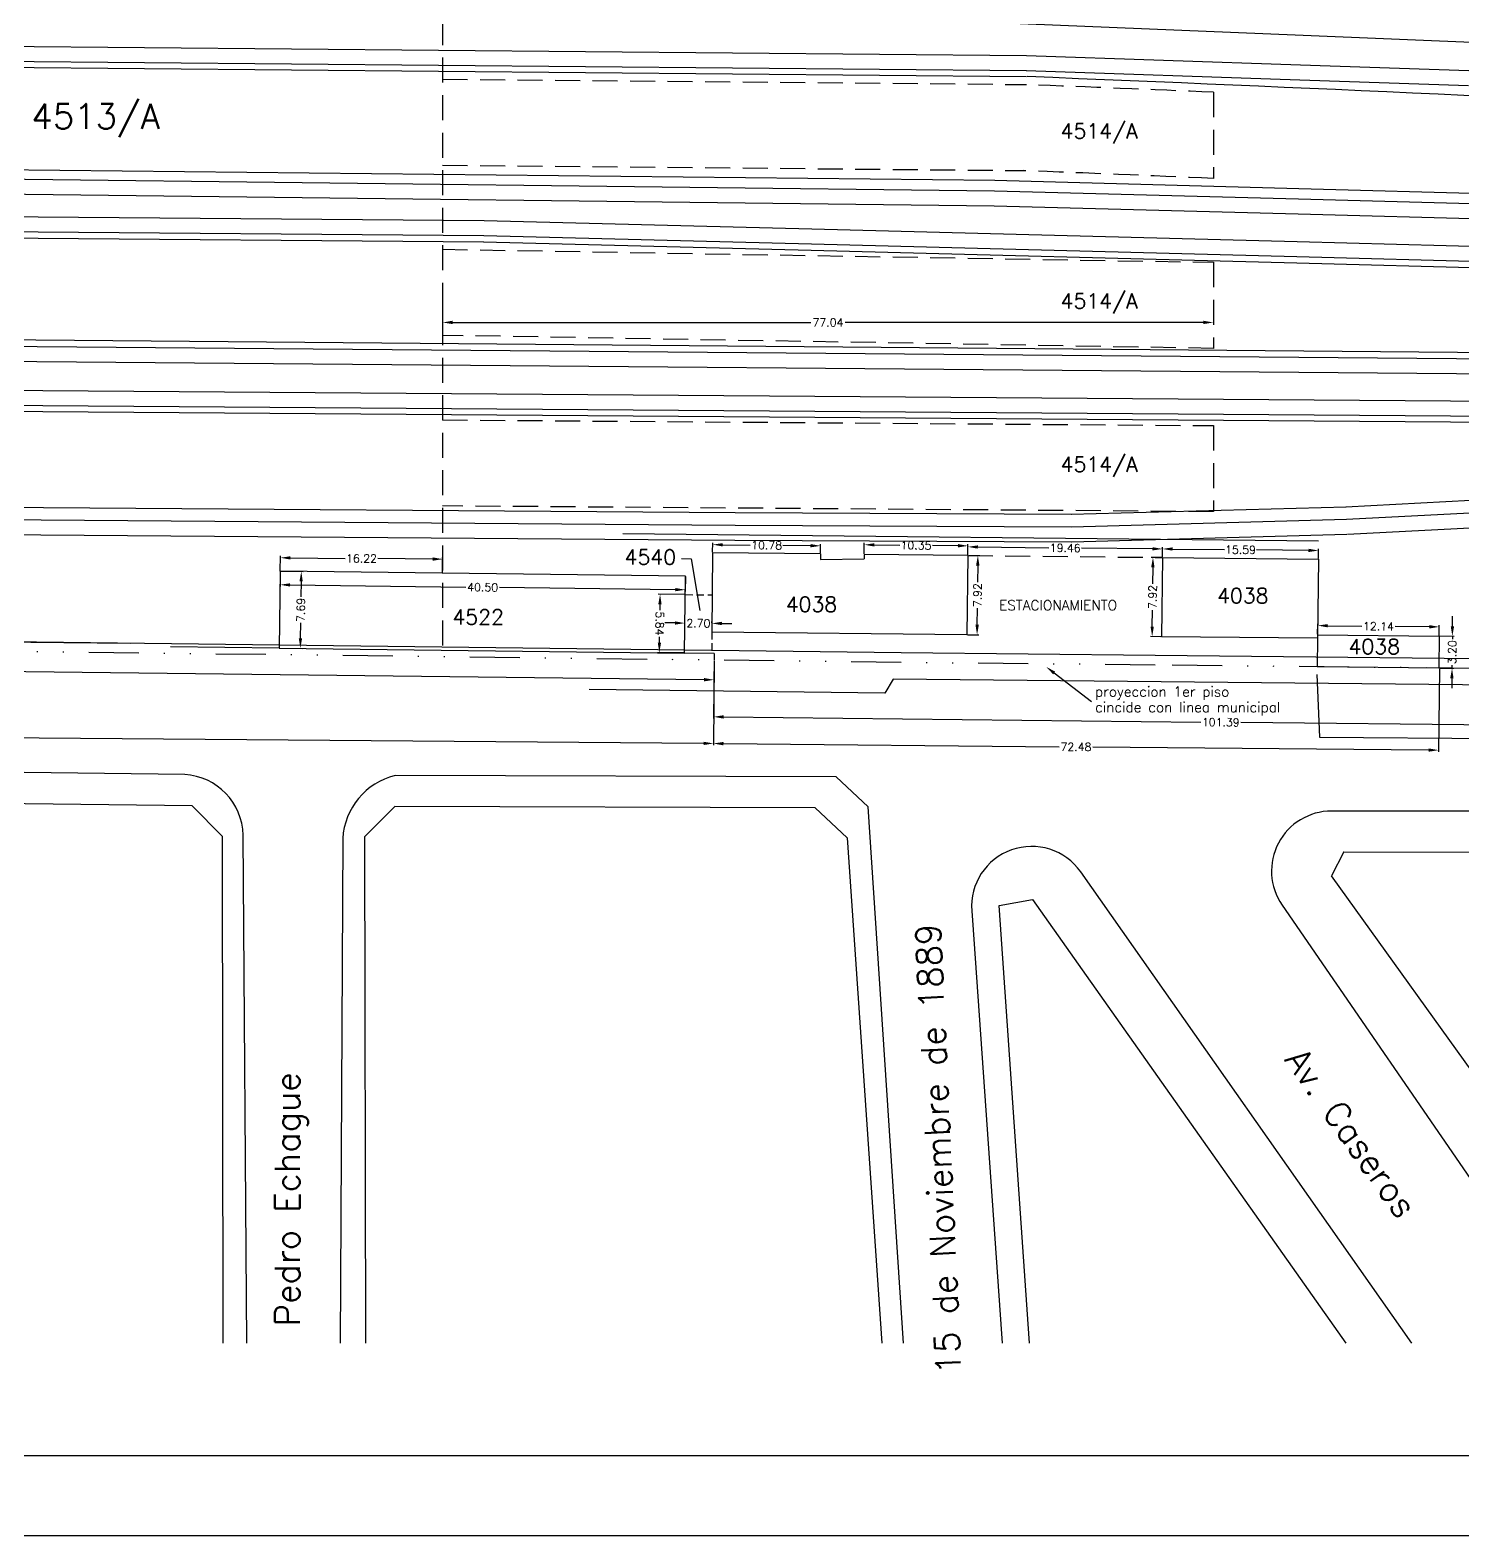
# Model space of a CAD drawing. Header units: metres. Extents: x -2640 to -492, y 2614 to 2999.
# Drawn here: x -1984.5 to -1841.3, y 2614.1 to 2764.6 of the extents above; entities that cross this region are included whole.
import ezdxf

# ---------------------------------------------------------------- set-up
doc = ezdxf.new("R2010")
doc.units = ezdxf.units.M
doc.header["$LTSCALE"] = 10
doc.header["$MEASUREMENT"] = 0
doc.linetypes.add('DIVIDE', pattern=[1.25, 0.5, -0.25, 0, -0.25, 0, -0.25])
doc.linetypes.add('HIDDEN', pattern=[0.375, 0.25, -0.125])
doc.layers.get('0').update_dxf_attribs({"linetype": 'CONTINUOUS'})
doc.layers.get('DEFPOINTS').update_dxf_attribs({"linetype": 'CONTINUOUS'})
for name, color, linetype in [('CALLES', 2, 'CONTINUOUS'), ('COTAS', 2, 'CONTINUOUS'), ('EDIFICIOS', 4, 'CONTINUOUS'), ('LINE_02', 2, 'CONTINUOUS'), ('LINEA_02', 2, 'CONTINUOUS'), ('PROYEC', 2, 'HIDDEN'), ('RECUADRO', 9, 'CONTINUOUS'), ('RECUADRO2', 2, 'CONTINUOUS'), ('TEXT-03', 3, 'CONTINUOUS'), ('Titulo (Solo límites)', 102, 'DIVIDE'), ('TMR', 220, 'CONTINUOUS'), ('VIAS', 1, 'CONTINUOUS')]:
    doc.layers.add(name, color=color, linetype=linetype)
doc.styles.add('ROMANS', font='romans.shx')
doc.dimstyles.new('CHICAS', dxfattribs={"dimtxt": 0.8, "dimasz": 1, "dimexe": 0.18, "dimexo": 0.0625, "dimgap": 0.09, "dimtad": 0, "dimzin": 0, "dimdsep": 46, "dimtxsty": 'ROMANS', "dimcen": 0.09, "dimclrd": 1, "dimclre": 1, "dimclrt": 7, "dimadec": 0, "dimazin": 0, "dimtfac": 1, "dimtmove": 2, "dimatfit": 3, "dimfxl": 0, "dimtolj": 1, "dimtzin": 0, "dimarcsym": 0})

# ---------------------------------------------------------------- blocks, each defined once
blk = doc.blocks.new('*D37')
at = {"color": 1, "lineweight": -2}
for p, q in [((-1916.14, 2701.54), (-1916.2, 2695.76)), ((-1814.76, 2700.45), (-1814.82, 2694.67)), ((-1915.2, 2695.93), (-1867.5, 2695.42)), ((-1815.82, 2694.86), (-1863.51, 2695.38))]:
    blk.add_line(p, q, dxfattribs=at)
at = {"color": 1}
for points in [[(-1915.2, 2696.1), (-1915.2, 2695.76), (-1916.2, 2695.94)], [(-1815.81, 2695.03), (-1815.82, 2694.7), (-1814.82, 2694.85)]]:
    blk.add_solid(points, dxfattribs=at)
at = {"layer": 'DEFPOINTS', "color": 0}
for p in [(-1916.14, 2701.6), (-1814.76, 2700.52), (-1916.2, 2695.94)]:
    blk.add_point(p, dxfattribs=at)
at = {"color": 7, "insert": (-1865.51, 2695.4), "char_height": 0.8, "attachment_point": 5, "rotation": 359.3858, "style": 'ROMANS'}
blk.add_mtext('\\A1;101.39', dxfattribs=at)
blk = doc.blocks.new('*D38')
at = {"color": 1, "lineweight": -2}
for p, q in [((-2098.29, 2703.68), (-2098.31, 2701.59)), ((-2097.31, 2701.76), (-2009.25, 2700.73)), ((-1917.16, 2699.65), (-2005.22, 2700.68)), ((-1916.14, 2701.54), (-1916.17, 2699.46))]:
    blk.add_line(p, q, dxfattribs=at)
at = {"color": 1}
for points in [[(-2097.31, 2701.93), (-2097.31, 2701.6), (-2098.31, 2701.77)], [(-1917.16, 2699.82), (-1917.17, 2699.48), (-1916.16, 2699.64)]]:
    blk.add_solid(points, dxfattribs=at)
at = {"layer": 'DEFPOINTS', "color": 0}
for p in [(-2098.29, 2703.74), (-2098.31, 2701.77), (-1916.14, 2701.6)]:
    blk.add_point(p, dxfattribs=at)
at = {"color": 7, "insert": (-2007.24, 2700.71), "char_height": 0.8, "attachment_point": 5, "rotation": 359.3281, "style": 'ROMANS'}
blk.add_mtext('\\A1;182.16', dxfattribs=at)
blk = doc.blocks.new('*D305')
at = {"layer": 'COTAS', "color": 1, "lineweight": -2}
for p, q in [((-1842.36, 2705), (-1842.35, 2706)), ((-1843.63, 2704.02), (-1842.19, 2704)), ((-1842.37, 2704), (-1842.37, 2703.71)), ((-1843.66, 2700.82), (-1842.22, 2700.8)), ((-1842.4, 2700.8), (-1842.4, 2701.09)), ((-1842.41, 2699.8), (-1842.43, 2698.8))]:
    blk.add_line(p, q, dxfattribs=at)
at = {"layer": 'COTAS', "color": 1}
for points in [[(-1842.53, 2705), (-1842.19, 2705), (-1842.37, 2704)], [(-1842.58, 2699.8), (-1842.25, 2699.8), (-1842.4, 2700.8)]]:
    blk.add_solid(points, dxfattribs=at)
at = {"layer": 'DEFPOINTS', "color": 0}
for p in [(-1843.69, 2704.02), (-1843.73, 2700.82), (-1842.4, 2700.8)]:
    blk.add_point(p, dxfattribs=at)
at = {"layer": 'COTAS', "color": 7, "insert": (-1842.39, 2702.4), "char_height": 0.8, "attachment_point": 5, "rotation": 89.4066, "style": 'ROMANS'}
blk.add_mtext('\\A1;3.20', dxfattribs=at)
blk = doc.blocks.new('*D306')
at = {"layer": 'COTAS', "color": 1, "lineweight": -2}
for p, q in [((-1855.83, 2704.2), (-1855.82, 2705.24)), ((-1854.82, 2705.05), (-1851.4, 2705.01)), ((-1844.68, 2704.94), (-1848.1, 2704.98)), ((-1843.69, 2704.08), (-1843.68, 2705.11))]:
    blk.add_line(p, q, dxfattribs=at)
at = {"layer": 'COTAS', "color": 1}
for points in [[(-1854.82, 2705.21), (-1854.82, 2704.88), (-1855.82, 2705.06)], [(-1844.68, 2705.11), (-1844.68, 2704.77), (-1843.68, 2704.93)]]:
    blk.add_solid(points, dxfattribs=at)
at = {"layer": 'DEFPOINTS', "color": 0}
for p in [(-1855.82, 2705.06), (-1855.83, 2704.14), (-1843.69, 2704.02)]:
    blk.add_point(p, dxfattribs=at)
at = {"layer": 'COTAS', "color": 7, "insert": (-1849.75, 2704.99), "char_height": 0.8, "attachment_point": 5, "rotation": 359.4066, "style": 'ROMANS'}
blk.add_mtext('\\A1;12.14', dxfattribs=at)
blk = doc.blocks.new('*D307')
at = {"layer": 'COTAS', "color": 1, "lineweight": -2}
for p, q in [((-1890.8, 2712.13), (-1890.79, 2713.11)), ((-1889.79, 2712.92), (-1882.7, 2712.84)), ((-1872.34, 2712.73), (-1879.43, 2712.81)), ((-1871.34, 2711.93), (-1871.33, 2712.9))]:
    blk.add_line(p, q, dxfattribs=at)
at = {"layer": 'COTAS', "color": 1}
for points in [[(-1889.79, 2713.08), (-1889.8, 2712.75), (-1890.79, 2712.93)], [(-1872.33, 2712.9), (-1872.34, 2712.57), (-1871.34, 2712.72)]]:
    blk.add_solid(points, dxfattribs=at)
at = {"layer": 'DEFPOINTS', "color": 0}
for p in [(-1890.79, 2712.93), (-1890.8, 2712.07), (-1871.34, 2711.87)]:
    blk.add_point(p, dxfattribs=at)
at = {"layer": 'COTAS', "color": 7, "insert": (-1881.06, 2712.82), "char_height": 0.8, "attachment_point": 5, "rotation": 359.4066, "style": 'ROMANS'}
blk.add_mtext('\\A1;19.46', dxfattribs=at)
blk = doc.blocks.new('*D308')
at = {"layer": 'COTAS', "color": 1, "lineweight": -2}
for p, q in [((-1871.34, 2711.93), (-1871.33, 2712.9)), ((-1870.34, 2712.71), (-1865.15, 2712.66)), ((-1856.75, 2712.57), (-1861.93, 2712.63)), ((-1855.75, 2711.77), (-1855.74, 2712.74))]:
    blk.add_line(p, q, dxfattribs=at)
at = {"layer": 'COTAS', "color": 1}
for points in [[(-1870.33, 2712.88), (-1870.34, 2712.55), (-1871.34, 2712.72)], [(-1856.74, 2712.74), (-1856.75, 2712.41), (-1855.75, 2712.56)]]:
    blk.add_solid(points, dxfattribs=at)
at = {"layer": 'DEFPOINTS', "color": 0}
for p in [(-1855.75, 2712.56), (-1871.34, 2711.87), (-1855.75, 2711.71)]:
    blk.add_point(p, dxfattribs=at)
at = {"layer": 'COTAS', "color": 7, "insert": (-1863.54, 2712.64), "char_height": 0.8, "attachment_point": 5, "rotation": 359.4066, "style": 'ROMANS'}
blk.add_mtext('\\A1;15.59', dxfattribs=at)
blk = doc.blocks.new('*D309')
at = {"layer": 'COTAS', "color": 1, "lineweight": -2}
for p, q in [((-1871.41, 2711.87), (-1872.47, 2711.88)), ((-1872.3, 2710.88), (-1872.32, 2709.23)), ((-1872.36, 2704.96), (-1872.34, 2706.61)), ((-1871.49, 2703.95), (-1872.55, 2703.96))]:
    blk.add_line(p, q, dxfattribs=at)
at = {"layer": 'COTAS', "color": 1}
for points in [[(-1872.47, 2710.88), (-1872.13, 2710.88), (-1872.29, 2711.88)], [(-1872.53, 2704.96), (-1872.2, 2704.96), (-1872.37, 2703.96)]]:
    blk.add_solid(points, dxfattribs=at)
at = {"layer": 'DEFPOINTS', "color": 0}
for p in [(-1872.29, 2711.88), (-1871.34, 2711.87), (-1871.43, 2703.95)]:
    blk.add_point(p, dxfattribs=at)
at = {"layer": 'COTAS', "color": 7, "insert": (-1872.33, 2707.92), "char_height": 0.8, "attachment_point": 5, "rotation": 89.4066, "style": 'ROMANS'}
blk.add_mtext('\\A1;7.92', dxfattribs=at)
blk = doc.blocks.new('*D310')
at = {"layer": 'COTAS', "color": 1, "lineweight": -2}
for p, q in [((-1890.74, 2712.07), (-1889.61, 2712.06)), ((-1889.8, 2711.06), (-1889.82, 2709.41)), ((-1889.86, 2705.14), (-1889.84, 2706.79)), ((-1890.82, 2704.15), (-1889.69, 2704.14))]:
    blk.add_line(p, q, dxfattribs=at)
at = {"layer": 'COTAS', "color": 1}
for points in [[(-1889.97, 2711.06), (-1889.63, 2711.06), (-1889.79, 2712.06)], [(-1890.03, 2705.14), (-1889.69, 2705.14), (-1889.87, 2704.14)]]:
    blk.add_solid(points, dxfattribs=at)
at = {"layer": 'DEFPOINTS', "color": 0}
for p in [(-1890.8, 2712.07), (-1889.79, 2712.06), (-1890.88, 2704.15)]:
    blk.add_point(p, dxfattribs=at)
at = {"layer": 'COTAS', "color": 7, "insert": (-1889.83, 2708.1), "char_height": 0.8, "attachment_point": 5, "rotation": 89.4066, "style": 'ROMANS'}
blk.add_mtext('\\A1;7.92', dxfattribs=at)
blk = doc.blocks.new('*D311')
at = {"layer": 'COTAS', "color": 1, "lineweight": -2}
for p, q in [((-1916.3, 2712.4), (-1916.29, 2713.33)), ((-1915.29, 2713.14), (-1912.54, 2713.11)), ((-1906.51, 2713.04), (-1909.27, 2713.07)), ((-1905.52, 2712.29), (-1905.51, 2713.21))]:
    blk.add_line(p, q, dxfattribs=at)
at = {"layer": 'COTAS', "color": 1}
for points in [[(-1915.29, 2713.3), (-1915.29, 2712.97), (-1916.29, 2713.15)], [(-1906.51, 2713.21), (-1906.52, 2712.88), (-1905.51, 2713.03)]]:
    blk.add_solid(points, dxfattribs=at)
at = {"layer": 'DEFPOINTS', "color": 0}
for p in [(-1916.3, 2712.33), (-1916.29, 2713.15), (-1905.52, 2712.22)]:
    blk.add_point(p, dxfattribs=at)
at = {"layer": 'COTAS', "color": 7, "insert": (-1910.9, 2713.09), "char_height": 0.8, "attachment_point": 5, "rotation": 359.4066, "style": 'ROMANS'}
blk.add_mtext('\\A1;10.78', dxfattribs=at)
blk = doc.blocks.new('*D312')
at = {"layer": 'COTAS', "color": 1, "lineweight": -2}
for p, q in [((-1901.15, 2712.24), (-1901.14, 2713.32)), ((-1900.14, 2713.12), (-1897.6, 2713.1)), ((-1891.79, 2713.04), (-1894.33, 2713.06)), ((-1890.8, 2712.13), (-1890.79, 2713.21))]:
    blk.add_line(p, q, dxfattribs=at)
at = {"layer": 'COTAS', "color": 1}
for points in [[(-1900.14, 2713.29), (-1900.14, 2712.96), (-1901.14, 2713.14)], [(-1891.79, 2713.21), (-1891.79, 2712.87), (-1890.79, 2713.03)]]:
    blk.add_solid(points, dxfattribs=at)
at = {"layer": 'DEFPOINTS', "color": 0}
for p in [(-1901.14, 2713.14), (-1901.15, 2712.18), (-1890.8, 2712.07)]:
    blk.add_point(p, dxfattribs=at)
at = {"layer": 'COTAS', "color": 7, "insert": (-1895.97, 2713.08), "char_height": 0.8, "attachment_point": 5, "rotation": 359.4066, "style": 'ROMANS'}
blk.add_mtext('\\A1;10.35', dxfattribs=at)
blk = doc.blocks.new('*D514')
at = {"layer": 'COTAS', "color": 1, "lineweight": -2}
for p, q in [((-1959.51, 2710.44), (-1959.53, 2708.96)), ((-1919.02, 2709.95), (-1919.03, 2708.46)), ((-1958.53, 2709.12), (-1940.97, 2708.91)), ((-1920.03, 2708.65), (-1937.59, 2708.87))]:
    blk.add_line(p, q, dxfattribs=at)
at = {"layer": 'COTAS', "color": 1}
for points in [[(-1958.53, 2709.29), (-1958.53, 2708.96), (-1959.53, 2709.14)], [(-1920.03, 2708.82), (-1920.03, 2708.49), (-1919.03, 2708.64)]]:
    blk.add_solid(points, dxfattribs=at)
at = {"layer": 'DEFPOINTS', "color": 0}
for p in [(-1959.51, 2710.5), (-1919.01, 2710.01), (-1919.03, 2708.64)]:
    blk.add_point(p, dxfattribs=at)
at = {"layer": 'COTAS', "color": 7, "insert": (-1939.28, 2708.89), "char_height": 0.8, "attachment_point": 5, "rotation": 359.3013, "style": 'ROMANS'}
blk.add_mtext('\\A1;40.50', dxfattribs=at)
blk = doc.blocks.new('*D515')
at = {"layer": 'COTAS', "color": 1, "lineweight": -2}
for p, q in [((-1959.45, 2710.5), (-1957.23, 2710.47)), ((-1957.42, 2709.48), (-1957.44, 2707.92)), ((-1957.49, 2703.79), (-1957.47, 2705.34)), ((-1959.54, 2702.81), (-1957.32, 2702.78))]:
    blk.add_line(p, q, dxfattribs=at)
at = {"layer": 'COTAS', "color": 1}
for points in [[(-1957.59, 2709.48), (-1957.26, 2709.47), (-1957.41, 2710.48)], [(-1957.66, 2703.79), (-1957.33, 2703.78), (-1957.5, 2702.79)]]:
    blk.add_solid(points, dxfattribs=at)
at = {"layer": 'DEFPOINTS', "color": 0}
for p in [(-1959.51, 2710.5), (-1959.61, 2702.81), (-1957.5, 2702.79)]:
    blk.add_point(p, dxfattribs=at)
at = {"layer": 'COTAS', "color": 7, "insert": (-1957.46, 2706.63), "char_height": 0.8, "attachment_point": 5, "rotation": 89.2941, "style": 'ROMANS'}
blk.add_mtext('\\A1;7.69', dxfattribs=at)
blk = doc.blocks.new('*D516')
at = {"layer": 'COTAS', "color": 1, "lineweight": -2}
for p, q in [((-1920.07, 2705.32), (-1921.07, 2705.33)), ((-1919.07, 2705.37), (-1919.07, 2705.49)), ((-1919.07, 2705.31), (-1919.03, 2705.31)), ((-1916.38, 2705.28), (-1916.42, 2705.28)), ((-1916.38, 2705.34), (-1916.37, 2705.46)), ((-1915.38, 2705.27), (-1914.38, 2705.26))]:
    blk.add_line(p, q, dxfattribs=at)
at = {"layer": 'COTAS', "color": 1}
for points in [[(-1920.07, 2705.48), (-1920.07, 2705.15), (-1919.07, 2705.31)], [(-1915.37, 2705.44), (-1915.38, 2705.1), (-1916.38, 2705.28)]]:
    blk.add_solid(points, dxfattribs=at)
at = {"layer": 'DEFPOINTS', "color": 0}
for p in [(-1919.07, 2705.31), (-1916.38, 2705.28), (-1916.38, 2705.28)]:
    blk.add_point(p, dxfattribs=at)
at = {"layer": 'COTAS', "color": 7, "insert": (-1917.72, 2705.29), "char_height": 0.8, "attachment_point": 5, "rotation": 359.4066, "style": 'ROMANS'}
blk.add_mtext('\\A1;2.70', dxfattribs=at)
blk = doc.blocks.new('*D519')
at = {"layer": 'COTAS', "color": 1, "lineweight": -2}
for p, q in [((-1959.51, 2710.5), (-1959.5, 2712.02)), ((-1958.5, 2711.83), (-1953.02, 2711.78)), ((-1944.28, 2711.71), (-1949.76, 2711.75)), ((-1943.29, 2710.37), (-1943.28, 2711.88))]:
    blk.add_line(p, q, dxfattribs=at)
at = {"layer": 'COTAS', "color": 1}
for points in [[(-1958.5, 2711.99), (-1958.5, 2711.66), (-1959.5, 2711.84)], [(-1944.28, 2711.88), (-1944.28, 2711.54), (-1943.28, 2711.7)]]:
    blk.add_solid(points, dxfattribs=at)
at = {"layer": 'DEFPOINTS', "color": 0}
for p in [(-1943.28, 2711.7), (-1959.51, 2710.44), (-1943.29, 2710.3)]:
    blk.add_point(p, dxfattribs=at)
at = {"layer": 'COTAS', "color": 7, "insert": (-1951.39, 2711.77), "char_height": 0.8, "attachment_point": 5, "rotation": 359.5221, "style": 'ROMANS'}
blk.add_mtext('\\A1;16.22', dxfattribs=at)
blk = doc.blocks.new('*D567')
at = {"layer": 'COTAS', "color": 1, "lineweight": -2}
for p, q in [((-1943.29, 2737.94), (-1943.29, 2735.18)), ((-1942.29, 2735.36), (-1906.48, 2735.36)), ((-1867.25, 2735.36), (-1903.06, 2735.36)), ((-1866.25, 2736.3), (-1866.25, 2735.18))]:
    blk.add_line(p, q, dxfattribs=at)
at = {"layer": 'COTAS', "color": 1}
for points in [[(-1942.29, 2735.53), (-1942.29, 2735.2), (-1943.29, 2735.36)], [(-1867.25, 2735.53), (-1867.25, 2735.2), (-1866.25, 2735.36)]]:
    blk.add_solid(points, dxfattribs=at)
at = {"layer": 'DEFPOINTS', "color": 0}
for p in [(-1943.29, 2738), (-1866.25, 2736.36), (-1866.25, 2735.36)]:
    blk.add_point(p, dxfattribs=at)
at = {"layer": 'COTAS', "color": 7, "insert": (-1904.77, 2735.36), "char_height": 0.8, "attachment_point": 5, "style": 'ROMANS'}
blk.add_mtext('\\A1;77.04', dxfattribs=at)
blk = doc.blocks.new('*D568')
at = {"layer": 'COTAS', "color": 1, "lineweight": -2}
for p, q in [((-2207.67, 2703.85), (-2207.74, 2695.47)), ((-1916.14, 2701.48), (-1916.21, 2693.1)), ((-2206.74, 2695.64), (-2064.06, 2694.48)), ((-1917.21, 2693.28), (-2059.88, 2694.44))]:
    blk.add_line(p, q, dxfattribs=at)
at = {"layer": 'COTAS', "color": 1}
for points in [[(-2206.74, 2695.8), (-2206.74, 2695.47), (-2207.74, 2695.65)], [(-1917.21, 2693.45), (-1917.21, 2693.12), (-1916.21, 2693.28)]]:
    blk.add_solid(points, dxfattribs=at)
at = {"layer": 'DEFPOINTS', "color": 0}
for p in [(-2207.67, 2703.91), (-1916.14, 2701.54), (-2207.74, 2695.65)]:
    blk.add_point(p, dxfattribs=at)
at = {"layer": 'COTAS', "color": 7, "insert": (-2061.97, 2694.46), "char_height": 0.8, "attachment_point": 5, "rotation": 359.5346, "style": 'ROMANS'}
blk.add_mtext('\\A1;291.54', dxfattribs=at)
blk = doc.blocks.new('*D569')
at = {"layer": 'COTAS', "color": 1, "lineweight": -2}
for p, q in [((-1916.14, 2701.42), (-1916.22, 2693.09)), ((-1843.66, 2700.75), (-1843.74, 2692.43)), ((-1915.22, 2693.26), (-1881.67, 2692.95)), ((-1844.74, 2692.62), (-1878.29, 2692.92))]:
    blk.add_line(p, q, dxfattribs=at)
at = {"layer": 'COTAS', "color": 1}
for points in [[(-1915.21, 2693.43), (-1915.22, 2693.09), (-1916.22, 2693.27)], [(-1844.74, 2692.78), (-1844.74, 2692.45), (-1843.74, 2692.61)]]:
    blk.add_solid(points, dxfattribs=at)
at = {"layer": 'DEFPOINTS', "color": 0}
for p in [(-1916.14, 2701.48), (-1843.66, 2700.82), (-1843.74, 2692.61)]:
    blk.add_point(p, dxfattribs=at)
at = {"layer": 'COTAS', "color": 7, "insert": (-1879.98, 2692.94), "char_height": 0.8, "attachment_point": 5, "rotation": 359.4764, "style": 'ROMANS'}
blk.add_mtext('\\A1;72.48', dxfattribs=at)
blk = doc.blocks.new('*D574')
at = {"layer": 'DEFPOINTS', "color": 0}
for p in [(-1919.04, 2708.16), (-1921.63, 2702.35), (-1919.11, 2702.32)]:
    blk.add_point(p, dxfattribs=at)
at = {"layer": 'EDIFICIOS', "color": 1, "lineweight": -2}
for p, q in [((-1919.1, 2708.16), (-1921.73, 2708.19)), ((-1921.57, 2707.19), (-1921.57, 2706.6)), ((-1921.61, 2703.35), (-1921.61, 2703.94)), ((-1919.17, 2702.32), (-1921.81, 2702.35))]:
    blk.add_line(p, q, dxfattribs=at)
at = {"layer": 'EDIFICIOS', "color": 1}
for points in [[(-1921.4, 2707.19), (-1921.73, 2707.19), (-1921.55, 2708.19)], [(-1921.45, 2703.35), (-1921.78, 2703.35), (-1921.63, 2702.35)]]:
    blk.add_solid(points, dxfattribs=at)
at = {"layer": 'EDIFICIOS', "color": 7, "insert": (-1921.59, 2705.27), "char_height": 0.8, "attachment_point": 5, "rotation": 269.2917, "style": 'ROMANS'}
blk.add_mtext('\\A1;5.84', dxfattribs=at)

msp = doc.modelspace()

# ---------------------------------------------------------------- linework, layer by layer
at = {"color": 1}
msp.add_line((-1882.161, 2700.323), (-1878.428, 2697.467), dxfattribs=at)
msp.add_solid([(-1882.262, 2700.19), (-1882.06, 2700.455), (-1882.955, 2700.93)], dxfattribs=at)
at = {"layer": 'CALLES'}
for p, q in [((-1826.491, 2699.002), (-1898.26, 2699.695)), ((-1899.092, 2698.312), (-1928.642, 2698.676)), ((-1969.064, 2690.161), (-2078.253, 2691.513)), ((-1903.941, 2689.931), (-1948.037, 2690.082)), ((-1903.941, 2689.931), (-1900.744, 2686.927)), ((-1968.321, 2687.051), (-2078.291, 2688.413)), ((-1968.321, 2687.051), (-1965.317, 2684.014)), ((-1951.042, 2683.992), (-1948.048, 2686.982)), ((-1906.051, 2686.838), (-1948.048, 2686.982)), ((-1906.051, 2686.838), (-1902.846, 2683.835)), ((-1897.208, 2633.315), (-1900.744, 2686.927)), ((-1727.077, 2686.495), (-1854.44, 2686.519)), ((-1965.317, 2684.014), (-1965.249, 2633.315)), ((-1962.844, 2633.315), (-1963.222, 2684.114)), ((-1953.265, 2683.78), (-1953.521, 2633.315)), ((-1950.946, 2633.315), (-1951.042, 2683.992)), ((-1902.846, 2683.835), (-1899.38, 2633.315)), ((-1853.213, 2682.456), (-1854.462, 2680.032)), ((-1853.213, 2682.456), (-1728.135, 2681.953)), ((-1846.428, 2633.315), (-1879.514, 2680.432)), ((-1820.886, 2633.315), (-1854.462, 2680.032)), ((-1887.674, 2677.091), (-1884.342, 2677.695)), ((-1884.342, 2677.695), (-1852.998, 2633.315)), ((-1890.409, 2676.562), (-1887.358, 2633.315)), ((-1884.626, 2633.315), (-1887.674, 2677.091)), ((-1859.386, 2677.12), (-1829.281, 2633.315))]:
    msp.add_line(p, q, dxfattribs=at)
for centre, radius, start, end in [((-1969.403, 2683.988), 6.182, 1.17371, 86.85509), ((-1946.346, 2683.359), 6.932, 104.12355, 176.51749), ((-1854.441, 2680.519), 6, 89.98922, 214.49946), ((-1884.424, 2676.984), 6, 35.07667, 184.03601)]:
    msp.add_arc(centre, radius, start, end, dxfattribs=at)
at = {"layer": 'COTAS'}
for p, q in [((-1853.009, 2716.925), (-1828.379, 2718.229)), ((-1930.331, 2716.472), (-1930.331, 2716.472)), ((-1916.14, 2702.282), (-1916.14, 2701.603)), ((-1898.26, 2699.695), (-1899.092, 2698.312))]:
    msp.add_line(p, q, dxfattribs=at)
msp.add_arc((-2118.053, -3132.069), 5896.616, 86.9346367, 87.7334507, dxfattribs=at)
at = {"layer": 'EDIFICIOS', "color": 2}
for p, q in [((-1855.755, 2713.498), (-1925.258, 2714.218)), ((-1974.52, 2703.255), (-2002.01, 2703.591)), ((-1959.607, 2702.812), (-1970.487, 2702.945)), ((-1916.14, 2702.282), (-1919.11, 2702.318))]:
    msp.add_line(p, q, dxfattribs=at)
at = {"layer": 'EDIFICIOS'}
for p, q in [((-1916.302, 2712.335), (-1916.384, 2704.415)), ((-1905.522, 2712.223), (-1916.302, 2712.335)), ((-1905.522, 2712.223), (-1905.528, 2711.653)), ((-1905.528, 2711.653), (-1901.157, 2711.748)), ((-1901.152, 2712.178), (-1901.157, 2711.748)), ((-1890.803, 2712.071), (-1901.152, 2712.178)), ((-1890.803, 2712.071), (-1890.885, 2704.151)), ((-1871.344, 2711.869), (-1871.426, 2703.95)), ((-1871.344, 2711.869), (-1855.755, 2711.708)), ((-1855.755, 2711.708), (-1855.837, 2703.788)), ((-1890.885, 2704.151), (-1916.384, 2704.415)), ((-1855.837, 2703.788), (-1871.426, 2703.95)), ((-1855.837, 2703.788), (-1855.865, 2700.942)), ((-1855.832, 2704.141), (-1843.692, 2704.016)), ((-1843.692, 2704.016), (-1843.725, 2700.816)), ((-1843.725, 2700.816), (-1855.865, 2700.942))]:
    msp.add_line(p, q, dxfattribs=at)
msp.add_lwpolyline([(-1919.015, 2710.008), (-1959.512, 2710.502), (-1959.607, 2702.812), (-1919.11, 2702.318)], close=True, dxfattribs=at)
at = {"layer": 'LINE_02', "color": 1}
for p, q in [((-1855.898, 2700.167), (-1855.657, 2693.917)), ((-1855.657, 2693.917), (-1756.72, 2693.196))]:
    msp.add_line(p, q, dxfattribs=at)
at = {"layer": 'LINEA_02'}
for p, q in [((-2116.306, 2762.052), (-1884.928, 2759.943)), ((-2087.96, 2751.725), (-1888.1, 2749.571)), ((-1888.1, 2749.571), (-1857.717, 2748.754)), ((-1857.715, 2748.754), (-1779.926, 2746.691)), ((-2081.638, 2744.559), (-1939.159, 2743.415)), ((-1939.195, 2743.415), (-1906.446, 2742.594)), ((-1906.448, 2742.594), (-1857.923, 2741.312)), ((-1857.922, 2741.312), (-1788.307, 2739.496)), ((-2082.624, 2734.471), (-1807.164, 2732.103)), ((-2095.652, 2727.306), (-1824.349, 2725.295)), ((-2082.21, 2717.612), (-1914.053, 2716.35)), ((-1880.456, 2716.186), (-1852.977, 2716.926)), ((-1914.056, 2716.348), (-1880.417, 2716.187))]:
    msp.add_line(p, q, dxfattribs=at)
at = {"layer": 'PROYEC'}
for p, q in [((-1943.293, 2821.83), (-1943.293, 2702.613)), ((-1943.293, 2759.675), (-1884.935, 2759.143)), ((-1866.253, 2758.367), (-1866.253, 2749.759)), ((-1943.293, 2751.075), (-1885.014, 2750.543)), ((-1890.803, 2712.071), (-1871.344, 2711.869))]:
    msp.add_line(p, q, dxfattribs=at)
at = {"layer": 'PROYEC', "ltscale": 0.3}
for p, q in [((-1919.037, 2708.158), (-1916.345, 2708.125)), ((-1916.384, 2704.415), (-1916.384, 2702.285))]:
    msp.add_line(p, q, dxfattribs=at)
at = {"layer": 'PROYEC'}
for points in [[(-1943.293, 2742.673), (-1866.253, 2741.373), (-1866.253, 2732.771), (-1943.293, 2734.072)], [(-1943.293, 2725.62), (-1866.253, 2725.049), (-1866.253, 2716.449), (-1943.293, 2717.02)]]:
    msp.add_lwpolyline(points, dxfattribs=at)
for radius, start in [(5895.816, 87.5522564), (5887.216, 87.5486786)]:
    msp.add_arc((-2118.053, -3132.069), radius, start, 87.7334507, dxfattribs=at)
at = {"layer": 'RECUADRO'}
msp.add_line((-753.099, 2622.067), (-2615.495, 2622.067), dxfattribs=at)
at = {"layer": 'RECUADRO2'}
for q in [(-2640.495, 2614.067), (-2632.002, 2614.067), (-2632.002, 2614.067)]:
    msp.add_line((-745.099, 2614.067), q, dxfattribs=at)
at = {"layer": 'TEXT-03', "color": 1}
for p, q in [((-1919.411, 2711.757), (-1918.427, 2711.745)), ((-1918.427, 2711.745), (-1917.574, 2706.57))]:
    msp.add_line(p, q, dxfattribs=at)
at = {"layer": 'Titulo (Solo límites)'}
for p, q in [((-1897.458, 2701.372), (-2078.45, 2703.602)), ((-1872.069, 2701.109), (-1897.458, 2701.372)), ((-1395.504, 2696.173), (-1872.069, 2701.109))]:
    msp.add_line(p, q, dxfattribs=at)
at = {"layer": 'TMR'}
msp.add_lwpolyline([(-2132.086, 2704.804), (-2090.082, 2704.723), (-2078.439, 2704.602), (-1897.447, 2702.372), (-1872.058, 2702.109), (-1647.461, 2699.783, 0.5831844), (-1644.148, 2705.907), (-1622.137, 2705.704), (-1622.16, 2703.331, 0.41183), (-1618.215, 2699.48), (-1394.675, 2697.165), (-1394.494, 2696.212), (-1354.311, 2695.796), (-1354.263, 2695.566), (-1342.074, 2695.669), (-1296.837, 2695.201), (-1288.166, 2695.111), (-1270.845, 2694.541), (-1237.168, 2694.193), (-1237.025, 2694.871), (-1193.88, 2693.742)], format="xyb", dxfattribs=at)
at = {"layer": 'VIAS'}
for p, q in [((-1887.985, 2765.343), (-1858.085, 2764.12)), ((-2116.306, 2764.139), (-1884.914, 2762.03)), ((-1858.086, 2764.12), (-1828.288, 2762.872)), ((-2116.306, 2762.639), (-1884.928, 2760.53)), ((-1884.914, 2762.03), (-1857.56, 2761.117)), ((-1884.965, 2760.531), (-1857.61, 2759.617)), ((-1857.56, 2761.117), (-1840.714, 2760.553)), ((-1857.61, 2759.617), (-1840.764, 2759.053)), ((-2116.306, 2751.264), (-1888.128, 2748.531)), ((-2116.306, 2749.764), (-1888.146, 2747.031)), ((-1888.128, 2748.531), (-1857.745, 2747.714)), ((-2116.306, 2746.968), (-1939.141, 2745.545)), ((-1888.168, 2747.032), (-1857.785, 2746.215)), ((-1857.745, 2747.714), (-1649.937, 2742.202)), ((-2116.306, 2745.468), (-1939.153, 2744.045)), ((-1939.141, 2745.545), (-1906.392, 2744.723)), ((-1857.785, 2746.215), (-1649.938, 2740.702)), ((-1939.179, 2744.045), (-1906.43, 2743.224)), ((-1906.392, 2744.723), (-1857.866, 2743.442)), ((-1906.432, 2743.224), (-1857.906, 2741.942)), ((-1857.866, 2743.442), (-1786.744, 2741.586)), ((-1857.905, 2741.942), (-1786.783, 2740.086)), ((-2116.306, 2734.101), (-1789.377, 2731.29)), ((-2116.306, 2732.601), (-1789.389, 2729.79)), ((-2116.306, 2729.549), (-1824.333, 2727.385)), ((-2116.306, 2728.049), (-1824.344, 2725.885)), ((-1852.943, 2715.686), (-1828.314, 2716.99)), ((-2116.306, 2716.626), (-1914.062, 2715.108)), ((-1880.423, 2714.947), (-1852.943, 2715.686)), ((-1852.864, 2714.188), (-1828.235, 2715.492)), ((-2116.306, 2715.126), (-1914.073, 2713.608)), ((-1914.062, 2715.108), (-1880.423, 2714.947)), ((-1880.383, 2713.447), (-1852.903, 2714.187)), ((-1914.069, 2713.608), (-1880.43, 2713.447))]:
    msp.add_line(p, q, dxfattribs=at)

# ---------------------------------------------------------------- texts
at = {"layer": 'COTAS', "style": 'ROMANS'}
for s, p in [('ESTACIONAMIENTO', (-1887.662, 2706.596)), ('proyeccion 1er piso', (-1878.074, 2697.965)), ('cincide con linea municipal', (-1878.074, 2696.406))]:
    msp.add_text(s, height=1, dxfattribs=at).set_placement(p)
at = {"layer": 'TEXT-03', "color": 4, "style": 'ROMANS'}
for s, height, p in [('4513/A', 2.5, (-1984.388, 2754.726)), ('4514/A', 1.5, (-1881.522, 2753.744)), ('4514/A', 1.5, (-1881.522, 2736.753)), ('4514/A', 1.5, (-1881.522, 2720.43)), ('4540', 1.5, (-1925.094, 2711.15)), ('4038', 1.5, (-1908.99, 2706.442)), ('4038', 1.5, (-1865.879, 2707.296)), ('4522', 1.5, (-1942.299, 2705.165)), ('4038', 1.5, (-1852.744, 2702.215))]:
    msp.add_text(s, height=height, dxfattribs=at).set_placement(p)
at = {"layer": 'TEXT-03', "style": 'ROMANS'}
for s, rotation, p in [('15 de Noviembre de 1889', 92.6649, (-1891.455, 2630.263)), ('Av. Caseros', 305.45276, (-1859.19, 2661.64)), ('Pedro Echague', 90, (-1957.554, 2635.011))]:
    msp.add_text(s, height=2.5, rotation=rotation, dxfattribs=at).set_placement(p)

# ---------------------------------------------------------------- dimensions: what is measured, and where the dimension line sits
for p1, p2, distance, picture, middle in [((-1916.14, 2701.603), (-2098.288, 2703.739), 1.965, '*D38', (-2007.237, 2700.705)), ((-1814.756, 2700.516), (-1916.14, 2701.603), 5.663, '*D37', (-1865.509, 2695.397))]:
    dim = msp.add_aligned_dim(p1=p1, p2=p2, distance=distance, dimstyle='CHICAS')
    dim.commit()
    dim.dimension.update_dxf_attribs({"geometry": picture, "text_midpoint": middle})
at = {"layer": 'COTAS'}
dim = msp.add_linear_dim(base=(-1866.253, 2735.362), p1=(-1943.293, 2737.999), p2=(-1866.253, 2736.362), dimstyle='CHICAS', dxfattribs=at)
dim.commit()
dim.dimension.update_dxf_attribs({"geometry": '*D567', "text_midpoint": (-1904.773, 2735.362)})
for p1, p2, distance, picture, middle in [((-1959.513, 2710.439), (-1943.293, 2710.304), 1.397, '*D519', (-1951.391, 2711.768)), ((-1905.522, 2712.223), (-1916.302, 2712.335), -0.811, '*D311', (-1910.903, 2713.09)), ((-1890.803, 2712.071), (-1901.152, 2712.178), -0.957, '*D312', (-1895.968, 2713.082)), ((-1871.344, 2711.869), (-1890.803, 2712.071), -0.855, '*D307', (-1881.065, 2712.825)), ((-1871.344, 2711.869), (-1855.755, 2711.708), 0.855, '*D308', (-1863.54, 2712.643)), ((-1890.885, 2704.151), (-1890.803, 2712.071), -1.015, '*D310', (-1889.829, 2708.1)), ((-1871.426, 2703.95), (-1871.344, 2711.869), 0.946, '*D309', (-1872.331, 2707.919)), ((-1959.512, 2710.502), (-1959.607, 2702.812), 2.102, '*D515', (-1957.457, 2706.631)), ((-1959.512, 2710.502), (-1919.015, 2710.008), -1.366, '*D514', (-1939.28, 2708.889)), ((-1843.692, 2704.016), (-1855.832, 2704.141), -0.915, '*D306', (-1849.752, 2704.993)), ((-1843.692, 2704.016), (-1843.725, 2700.816), 1.321, '*D305', (-1842.388, 2702.402)), ((-1916.141, 2701.54), (-2207.671, 2703.908), 8.263, '*D568', (-2061.973, 2694.461)), ((-1916.141, 2701.478), (-1843.663, 2700.815), -8.209, '*D569', (-1879.977, 2692.938))]:
    dim = msp.add_aligned_dim(p1=p1, p2=p2, distance=distance, dimstyle='CHICAS', dxfattribs=at)
    dim.commit()
    dim.dimension.update_dxf_attribs({"geometry": picture, "text_midpoint": middle})
dim = msp.add_linear_dim(base=(-1916.377, 2705.279), p1=(-1919.073, 2705.307), p2=(-1916.377, 2705.279), angle=359.40657, dimstyle='CHICAS', dxfattribs=at)
dim.commit()
dim.dimension.update_dxf_attribs({"geometry": '*D516', "text_midpoint": (-1917.725, 2705.293)})
at = {"layer": 'EDIFICIOS'}
dim = msp.add_aligned_dim(p1=(-1919.037, 2708.158), p2=(-1919.11, 2702.318), distance=-2.517, dimstyle='CHICAS', dxfattribs=at)
dim.commit()
dim.dimension.update_dxf_attribs({"geometry": '*D574', "text_midpoint": (-1921.591, 2705.269)})

doc.saveas('drawing.dxf')
